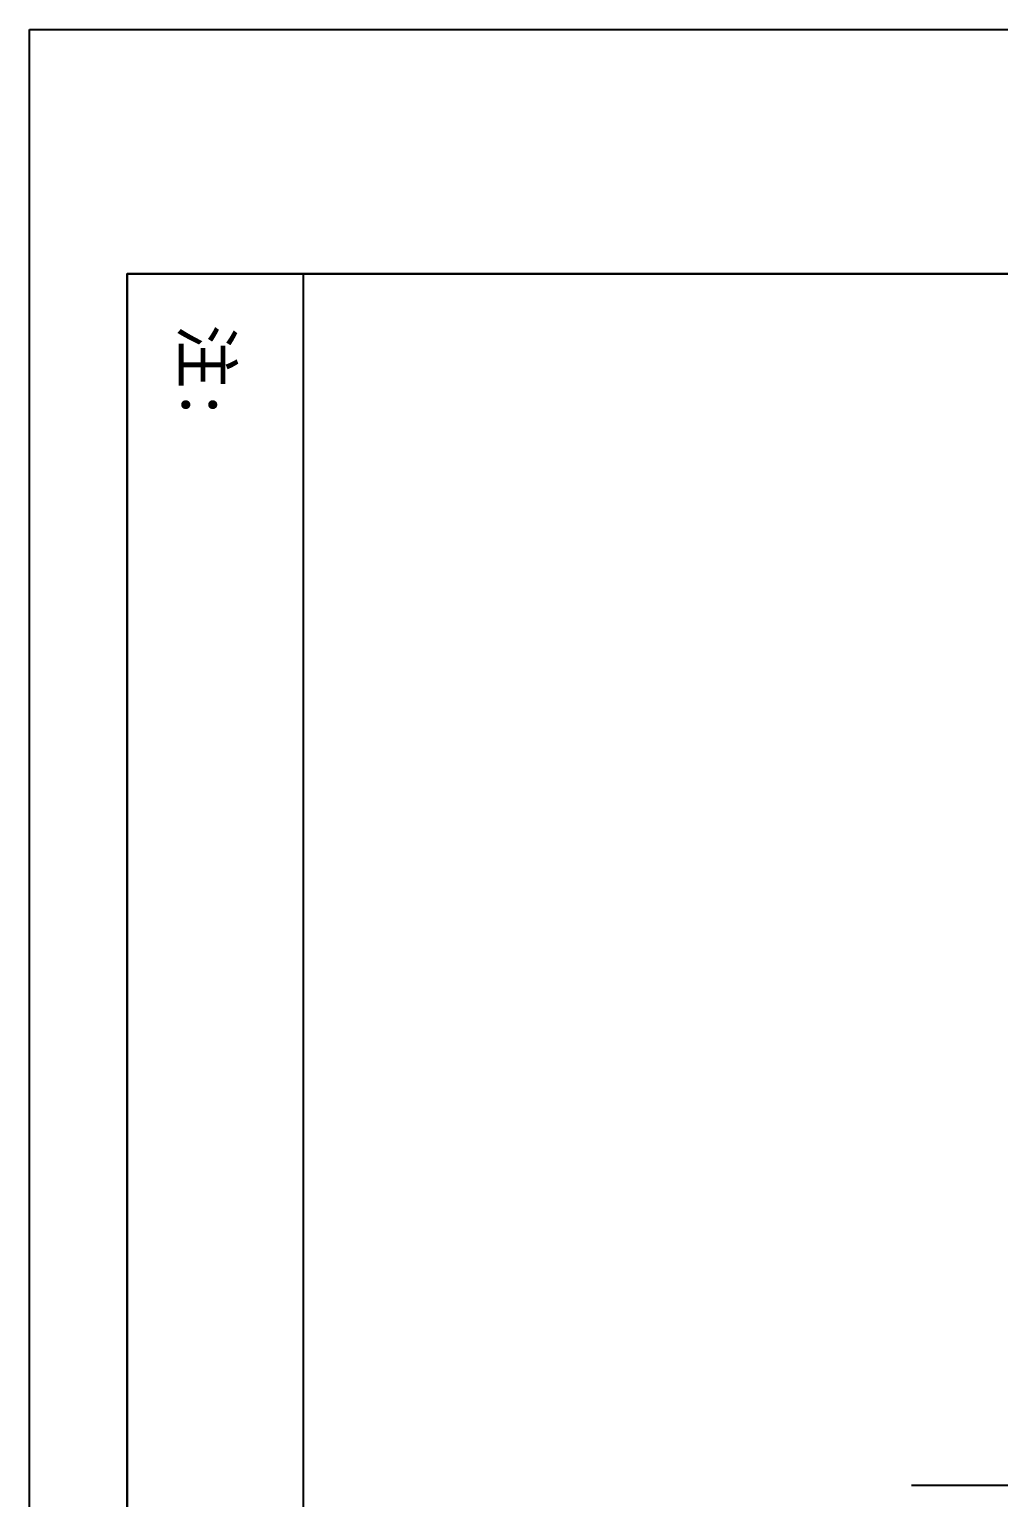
# Model space of a CAD drawing. Header units: metres. Extents: x -2 to 59071, y -2108 to 14272.
# Drawn here: x 47488 to 51353, y 8417 to 14272 of the extents above; entities that cross this region are included whole.
import ezdxf

# ---------------------------------------------------------------- set-up
doc = ezdxf.new("R2010")
doc.units = ezdxf.units.M
doc.layers.add('STAIR', color=2, linetype='Continuous')

msp = doc.modelspace()

# ---------------------------------------------------------------- linework, layer by layer
for p, q in [((47877.7, 13297), (47877.7, -1718)), ((58680.7, 13297), (47877.7, 13297)), ((48579.7, 13297), (48579.7, -1718))]:
    msp.add_line(p, q)
for points in [[(47487.7, 14272), (59070.7, 14272), (59070.7, -2108), (47487.7, -2108)], [(47877.7, 13297), (58680.7, 13297), (58680.7, -1718), (47877.7, -1718)]]:
    msp.add_lwpolyline(points, close=True)
for points in [[(58680.7, 13297), (58680.7, -1718), (47877.7, -1718), (47877.7, 13297), (58680.7, 13297)], [(48579.7, 13297), (48579.7, -1718)]]:
    msp.add_lwpolyline(points)
at = {"layer": 'STAIR'}
msp.add_line((51004.72, 8467.43), (53731.06, 8467.43), dxfattribs=at)

# ---------------------------------------------------------------- texts
msp.add_text('注:', height=195, rotation=270).set_placement((48096.37, 13095.36))

doc.saveas('drawing.dxf')
